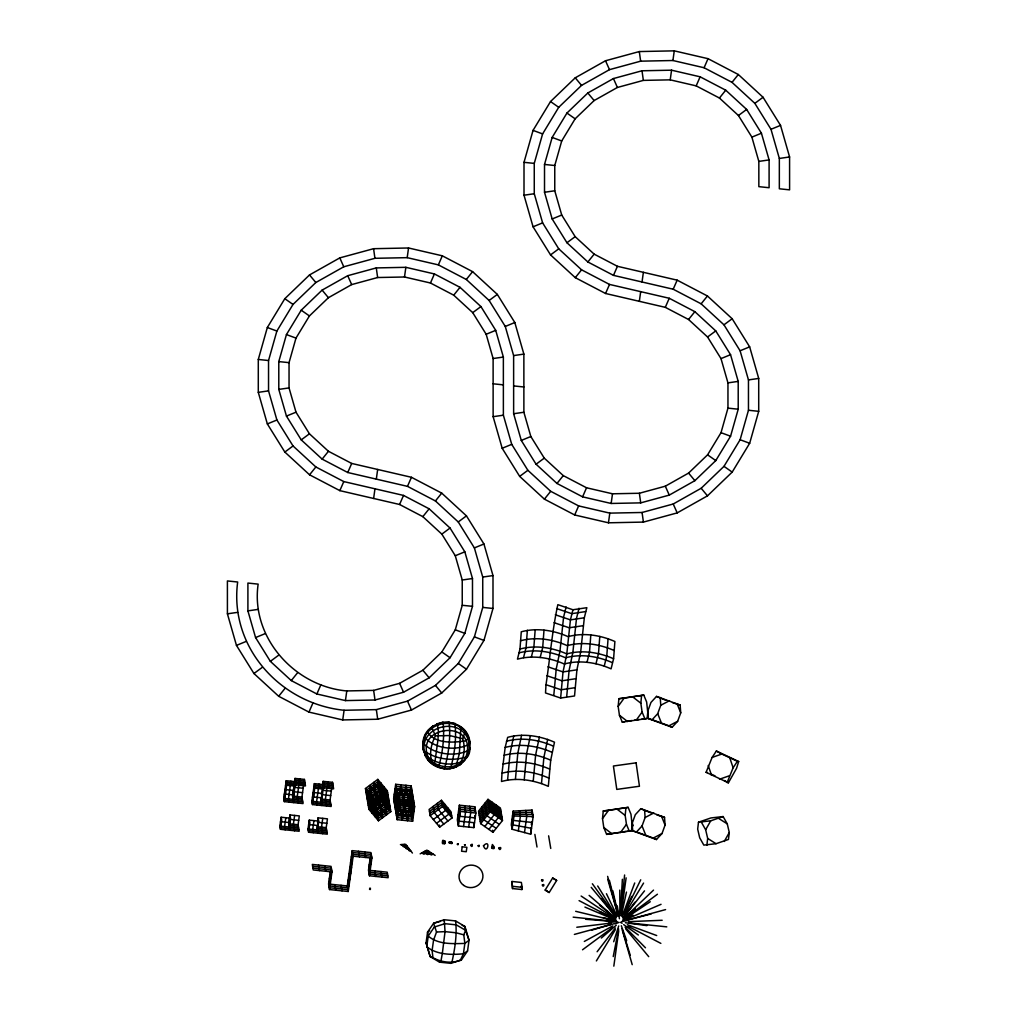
<?xml version="1.0" encoding="UTF-8"?>
<svg xmlns="http://www.w3.org/2000/svg" width="1017" height="1017" viewBox="0 0 1017 1017"><rect width="100%" height="100%" fill="white"/><g stroke="black" fill="none" stroke-linecap="round" stroke-linejoin="round"><path stroke-width="1.5" d="M423.504 740.961L423.059 748.779C425.437 766.64 471.176 771.776 469.867 747.838C473.286 713.705 418.521 714.417 423.059 748.779L425.729 756.165M620.459 913.469L622.379 879.298M501.991 773.225L501.508 781.488C516.954 777.255 533.849 779.95 548.316 786.344L550.706 760.207L554.481 742.194C540.002 735.799 523.107 733.117 507.674 737.338L505.157 747.444L501.991 773.225C517.437 768.992 534.319 771.674 548.799 778.069M507.597 779.975L509.987 753.839L513.75 735.825M519.979 649.049L521.276 631.799C536.722 627.565 553.617 630.248 568.083 636.642C583.529 632.409 600.424 635.104 614.891 641.498L613.594 658.762L611.077 668.855C596.61 662.461 579.715 659.766 564.27 663.999C549.803 657.605 532.908 654.923 517.462 659.156L519.979 649.049C535.425 644.816 552.307 647.511 566.787 653.906C582.232 649.672 599.115 652.367 613.594 658.762M515.416 779.403L517.806 753.279L521.568 735.266M524.225 779.848L526.615 753.711L530.391 735.711M533.213 781.259L535.603 755.122L539.366 737.109M546.002 684.695L545.519 692.958L560.634 698.043L574.529 695.971L576.919 669.834L580.682 651.821L584.33 617.777L586.847 607.683L572.94 609.755L557.837 604.67C552.066 631.061 550.083 657.999 546.002 684.695L561.104 689.78L575.012 687.708M541.502 783.484L543.892 757.347L547.654 739.346M553.807 695.196L556.21 669.059L559.973 651.058L563.609 617.001L566.126 606.907M560.634 698.043L563.024 671.919L566.787 653.906L570.435 619.861L572.94 609.755M566.711 696.531L569.1 670.394L572.863 652.393L576.512 618.349L579.016 608.242M460.841 762.725L460.726 764.25C448.942 773.263 429.988 768.458 424.661 754.347M527.365 630.273L526.056 647.537L523.552 657.63M535.184 629.714L533.874 646.977L531.37 657.071M543.993 630.159L542.697 647.422L540.18 657.516M590.801 635.002L589.504 652.266L586.987 662.359M599.788 636.413L598.479 653.677L595.975 663.77M608.077 638.638L606.78 655.901L604.263 665.995M602.509 818.621L603.259 810.981L628.137 807.358L630.972 814.248L632.803 830.902L656.461 839.546L662.016 833.52L665.067 825.105L664.521 817.325L640.85 808.68L635.307 814.706L632.256 823.122L631.493 830.762L606.628 834.385L603.78 827.495L602.509 818.621L608.497 810.371L628.137 807.358M618.158 706.37L618.908 698.717L643.786 695.094L646.634 701.997L648.452 718.638L672.11 727.295L677.665 721.269L680.716 712.853L680.17 705.073L656.512 696.416L650.956 702.442L647.905 710.858L647.155 718.498L622.277 722.121L619.429 715.231L618.158 706.37L624.158 698.12L643.786 695.094M629.307 831.22L626.459 824.329L625.175 815.456L625.938 807.816M644.956 718.955L642.108 712.065L640.837 703.205L641.587 695.552M620.904 912.605L624.603 875.001M698.488 822.206L697.675 829.122L699.683 837.792L703.828 845.102L716.044 843.703L728.464 839.457L729.278 832.542L727.269 823.872L723.125 816.562L710.908 817.948L698.488 822.206L710.718 820.821L723.125 816.562M706.853 845.343L707.679 838.428L705.658 829.758L701.514 822.448M289.82 830.279L288.714 823.783L289.947 814.948L299.303 815.914L298.083 824.749L299.176 831.245L280.45 829.313L279.904 826.058L281.137 817.236L290.493 818.202L289.26 827.024M293.671 802.604L292.578 796.095L295.044 778.437L304.401 779.416L301.935 797.074L303.041 803.57L284.315 801.625L283.768 798.383L286.222 780.725L304.947 782.658M281.417 818.85L280.183 827.685L298.909 829.618M280.45 829.313L281.684 820.477L281.137 817.236M284.315 801.625L286.781 783.967L286.222 780.725M285.815 817.719L284.582 826.541L285.141 829.796M290.226 816.575L288.993 825.397L298.35 826.376M293.125 799.349L295.591 781.692M294.625 815.431L293.392 824.266L294.498 830.762M317.673 820.808L318.079 817.859L327.436 818.838L326.215 827.66L327.309 834.169L308.583 832.224L308.037 828.969L309.27 820.147L318.626 821.113L317.393 829.948M331.707 788.213L330.067 799.985L331.173 806.481L312.448 804.549L311.901 801.294L314.355 783.637L333.08 785.582M309.537 821.774L308.316 830.597L327.029 832.542M308.583 832.224L309.816 823.401L309.27 820.147M312.448 804.549L314.914 786.891L314.355 783.637M313.948 820.63L312.715 829.452L313.261 832.707M318.423 788.531L316.579 801.777L317.126 805.032M322.758 784.298L323.164 781.361L332.534 782.327L333.627 788.823L314.914 786.891M317.736 823.91L318.359 819.486M321.804 805.515L320.978 800.633L321.601 796.222M321.804 794.747L322.211 791.811M321.258 802.26L323.724 784.603M322.758 818.354L321.525 827.177L322.631 833.686M327.029 787.73L325.389 799.502L326.482 805.998M332.127 785.264L332.534 782.327M342.729 719.934L344.089 710.273L376.354 709.624L407.512 701.133L435.454 685.394L458.273 663.478L474.392 636.884L482.744 607.403L482.732 577.059L474.38 547.909L458.247 521.963L435.429 500.961L407.486 486.355L347.75 472.511L322.147 459.125L301.235 439.878L286.451 416.093L278.798 389.397L278.785 361.594L286.438 334.58L301.223 310.198L322.122 290.112L347.725 275.696L376.277 267.916L405.847 267.318L434.412 273.942L460.015 287.328L480.927 306.575L495.711 330.347L503.364 357.056L503.377 415.203L511.729 444.353L527.874 470.299L550.693 491.3L578.635 505.907L609.806 513.127L642.07 512.479L673.229 504L701.171 488.262L723.99 466.345L740.122 439.738L748.461 410.258L748.461 379.913L740.096 350.776L723.964 324.817L701.145 303.829L673.203 289.222L613.48 275.365L587.864 261.979L566.952 242.745L552.167 218.96L544.515 192.264L544.515 164.449L552.155 137.435L566.939 113.065L587.839 92.979L613.442 78.551L642.007 70.783L671.563 70.186L700.128 76.809L725.731 90.195L746.643 109.429L761.428 133.214L769.094 159.923L769.094 187.725L758.847 186.658L758.835 161.398L751.881 137.13L738.444 115.518L719.439 98.039L696.175 85.873L670.216 79.847L643.354 80.394L617.408 87.462L594.131 100.556L575.139 118.811L561.715 140.969L554.761 165.517L554.761 190.776L561.727 215.045L575.164 236.656L594.157 254.148L617.433 266.301L677.157 280.158L707.438 295.985L732.164 318.741L749.656 346.861L758.707 378.438L758.707 411.326L749.669 443.272L732.189 472.104L707.476 495.851L677.195 512.899L643.418 522.09L608.458 522.802L574.681 514.971L544.4 499.144L519.674 476.388L502.182 448.268L493.131 416.678L493.118 358.531L486.164 334.262L472.727 312.651L453.722 295.172L430.458 283.006L404.499 276.993L377.638 277.527L351.679 284.595L328.415 297.701L309.422 315.944L295.985 338.102L289.044 362.649L289.044 387.922L295.998 412.19L309.435 433.801L328.44 451.281L351.704 463.447L411.44 477.291L441.721 493.118L466.447 515.873L483.939 543.993L492.991 575.584L492.991 608.458L483.952 640.405L466.472 669.237L441.747 692.984L411.478 710.044L377.701 719.235L342.729 719.934L308.965 712.103L278.683 696.276L253.945 673.521L236.465 645.401L227.414 613.823L227.401 580.936L237.66 582.004C229.092 647.219 280.336 703.662 344.089 710.273M345.437 700.599L346.784 690.937L373.646 690.39L399.592 683.335L422.869 670.228L441.861 651.973L455.285 629.815L462.239 605.28L462.239 580.008L455.273 555.74L441.836 534.128L422.843 516.649L399.567 504.483L339.843 490.639L309.562 474.799L284.836 452.057L267.344 423.924L258.293 392.346L258.293 359.459L267.331 327.525L284.811 298.693L309.524 274.933L339.805 257.886L373.582 248.695L408.542 247.983L442.319 255.814L472.6 271.641L497.326 294.396L514.818 322.529L523.869 354.107L523.882 412.254L530.836 436.522L544.273 458.133L563.278 475.613L586.542 487.779L612.501 493.792L639.362 493.258L665.321 486.19L688.585 473.083L707.578 454.841L721.015 432.683L727.956 408.135L727.956 382.875L721.002 358.607L707.565 336.996L688.56 319.503L665.296 307.337L605.56 293.493L575.279 277.666L550.553 254.911L533.061 226.791L524.009 195.213L524.009 162.326L533.048 130.379L550.528 101.547L575.253 77.8L605.522 60.753L639.299 51.562L674.271 50.85L708.035 58.681L738.317 74.508L763.055 97.263L780.535 125.383L789.586 156.961L789.599 189.848L779.34 188.793L779.34 158.449L770.988 129.299L754.843 103.353L732.024 82.352L704.082 67.745L672.911 60.511L640.646 61.173L609.488 69.652L581.546 85.39L558.727 107.306L542.608 133.913L534.256 163.394L534.268 193.739L542.62 222.876L558.753 248.834L581.571 269.823L609.514 284.429L669.25 298.273L694.853 311.66L715.765 330.906L730.549 354.691L738.202 381.388L738.215 409.203L730.562 436.217L715.777 460.587L694.878 480.672L669.275 495.101L640.723 502.868L611.153 503.466L582.588 496.843L556.985 483.456L536.073 464.222L521.289 440.437L513.636 413.728L513.623 355.581L505.271 326.444L489.126 300.485L466.307 279.484L438.365 264.878L407.194 257.657L374.93 258.305L343.771 266.785L315.829 282.523L293.01 304.439L276.878 331.046L268.539 360.526L268.539 390.871L276.904 420.008L293.036 445.967L315.855 466.968L343.797 481.575L403.52 495.419L429.136 508.805L450.048 528.039L464.833 551.824L472.485 578.533L472.485 606.335L464.845 633.349L450.061 657.732L429.161 677.818L403.558 692.234L374.993 700.001L345.437 700.599L316.872 693.988L291.269 680.589L270.357 661.355L255.572 637.57L247.906 610.874L247.906 583.059L258.153 584.127C250.424 637.239 294.574 686.437 346.784 690.937M373.62 498.47L374.968 488.796M376.315 479.134L377.663 469.46M404.499 276.993L405.847 267.318M407.194 257.657L408.542 247.983M370.048 870.412L387.21 872.192L388.138 877.709L369.425 875.777L371.879 858.119L370.951 852.589L352.225 850.644L353.153 856.174L348.234 891.489L329.508 889.557L331.974 871.9L331.033 866.37L312.321 864.425L313.249 869.955L331.974 871.9M348.234 891.489L347.293 885.96L352.225 850.644M369.578 888.261L370.519 888.273M369.514 889.379L370.455 889.481M393.643 798.866L395.677 784.298L411.122 785.899L414.644 806.697L412.61 821.266L397.164 819.664L393.643 798.866L409.101 800.455L412.61 821.266M397.164 819.664L399.198 805.095L395.677 784.298M409.101 800.455L411.122 785.899M461.476 959.832C452.374 963.874 441.543 962.4 432.95 957.709L432.098 950.539L433.547 940.178L436.522 932.017L433.636 923.245L444.238 919.737L455.578 920.919L464.947 926.487L469.04 940.28L467.553 950.971L461.476 959.832L450.887 963.341L439.535 962.158L430.166 956.59L426.072 942.81L427.572 932.106L433.636 923.245L440.45 921.364M442.586 840.881L442.37 842.966L444.76 843.195L444.798 841.148L444.912 841.834L442.916 841.631L442.649 843.513L444.645 843.716L445.052 841.135L442.586 840.881L443.743 840.551M442.916 840.347L442.649 843.513M442.942 841.275L443.005 840.449M443.272 840.894L443.374 841.123M443.221 843.004L443.921 843.08L443.31 843.487M449.209 842.14L451.815 842.241M452.107 843.449L449.374 843.068M449.87 843.284L451.739 843.474M451.51 842.216L449.463 842.025M452.006 842.432L452.184 843.36M459.366 805.197L457.332 819.766L458.387 826.007L473.833 827.609L475.867 813.041L474.812 806.799L459.366 805.197L460.421 811.439L458.387 826.007M457.688 821.85L459.722 807.282L475.168 808.884L474.825 811.312M458.044 823.935L460.065 809.367L475.524 810.956M457.294 844.517L458.235 844.618M457.408 843.729L458.336 843.818M463.536 826.541L465.57 811.973L464.515 805.731M468.684 827.075L470.718 812.507L469.663 806.265M474.481 809.227L474.812 806.799M473.82 823.096L473.833 827.609M474.507 818.24L474.837 815.812L475.193 817.897L459.748 816.295L458.692 810.053M513.153 811.146L511.309 824.393L512.136 829.262L530.683 834.22L533.15 816.562L532.056 810.066L513.153 811.146L513.979 816.015L512.136 829.262M511.589 826.007L513.432 812.774L532.412 812.227M511.856 827.635L513.712 814.388L532.781 814.401L532.374 817.337M518.314 830.914L520.373 816.206L519.458 810.778M512.009 881.472L512.517 888.553L521.886 889.532L522.191 887.32L521.365 882.438L512.009 881.472L512.517 888.553M524.505 832.567L526.755 816.384L525.751 810.422M531.637 813.003L532.056 810.066M530.938 827.647L530.683 834.22M531.344 824.698L531.751 821.761M608.458 522.802L609.806 513.127M611.153 503.466L612.501 493.792M639.337 301.324L640.685 291.663M642.032 281.989L643.38 272.327M670.216 79.847L671.563 70.186M672.911 60.511L674.271 50.85M613.823 966.15L618.743 930.835M621.209 913.177L626.129 877.862M613.238 956.565L618.628 928.915M491.758 847.644L492.381 844.517C498.711 852.093 486.762 846.792 494.02 847.314M469.867 747.838L467.871 755.351L463.332 761.415L459.938 764.682L459.099 764.403C450.442 768.56 439.547 767.212 431.856 761.58L428.691 760.932L427.737 759.305C434.399 767.415 445.916 770.962 455.781 767.021L459.353 753.661L460.841 727.511L459.137 726.074L464.248 729.888L468.278 736.473L469.434 749.86C455.832 757.423 433.534 754.69 423.059 742.982L425.068 735.456L429.606 729.392L433 726.138L433.839 726.418M621.273 916.025L626.459 892.087M706.09 772.297L712.103 757.449L716.362 751.016L738.685 761.53L736.562 768.305L728.414 782.798L706.09 772.297L707.4 772.5M727.117 782.594L733.13 767.759L737.389 761.313L738.685 761.53M613.683 941.729L618.717 925.953M648.452 718.638L652.164 719.705L657.707 713.68L660.758 705.264L660.224 697.484M632.803 830.902L636.515 831.97L642.058 825.944L645.109 817.528L644.562 809.748M622.925 914.207L634.722 882.985M460.192 960.531L463.409 953.781L464.858 943.42L463.777 934.839L465.595 930.301L464.947 926.487L462.176 925.368M436.547 725.21L437.323 723.684L438.441 731.426L437.958 740.045L435.073 760.767L433.801 764.746L432.098 763.309M339.843 490.639L343.797 481.575M347.75 472.511L351.704 463.447M430.458 283.006L434.412 273.942M438.365 264.878L442.319 255.814M308.965 712.103L312.918 703.039M316.872 693.988L320.825 684.924M399.567 504.483L403.52 495.419M407.486 486.355L411.44 477.291M605.56 293.493L609.514 284.429M613.48 275.365L617.433 266.301M696.175 85.873L700.128 76.809M704.082 67.745L708.035 58.681M574.681 514.971L578.635 505.907M582.588 496.843L586.542 487.779M665.296 307.337L669.25 298.273M673.203 289.222L677.157 280.158M622.328 916.876L631.76 896.358M624.12 913.571L640.723 879.819M459.099 764.403C464.858 757.334 465.29 747.139 462.684 738.698L449.616 735.545L435.441 735.876C431.399 743.618 429.047 753.063 431.856 761.58M705.658 829.758L710.718 820.821M724.231 841.479L729.278 832.542M462.684 738.698L465.189 731.515C454.485 718.371 431.259 721.778 424.661 737.35C434.539 748.843 456.328 751.321 469.434 744.126L469.867 742.041L467.21 734.643L464.934 733.054M465.201 758.542L468.278 753.47M596.369 960.938L615.26 929.792M624.692 914.219L643.57 883.074M545.176 890.04L552.651 877.976L556.655 880.468L549.18 892.519L545.176 890.04L546.993 891.197M636.108 720.316L642.108 712.065M620.459 832.58L626.459 824.329M622.951 918.046L634.888 902.244M597.119 951.747L615.399 927.949M624.883 915.783L644.511 890.867M309.562 474.799L315.855 466.968M322.147 459.125L328.44 451.281M453.722 295.172L460.015 287.328M466.307 279.484L472.6 271.641M575.279 277.666L581.571 269.823M587.864 261.979L594.157 254.148M719.439 98.039L725.731 90.195M732.024 82.352L738.317 74.508M278.683 696.276L284.976 688.433M291.269 680.589L297.561 672.758M422.843 516.649L429.136 508.805M435.429 500.961L441.721 493.118M544.4 499.144L550.693 491.3M556.985 483.456L563.278 475.613M688.56 319.503L694.853 311.66M701.145 303.829L707.438 295.985M488.02 799.337L478.537 811.146L480.647 823.63L493.003 832.3L502.487 820.49L500.377 808.007L488.02 799.337L490.13 811.82L502.487 820.49M478.88 813.231L488.363 801.409L500.733 810.079M479.236 815.303L488.719 803.494L501.076 812.163M479.592 817.388L489.075 805.578L501.432 814.248M479.935 819.473L489.419 807.651L501.788 816.32M480.291 821.545L489.774 809.735L502.131 818.405M480.647 823.63L490.13 811.82M484.766 826.516L494.249 814.706L492.139 802.222M488.885 829.414L498.368 817.592L496.258 805.108M443.209 920.766L444.238 919.737L445.039 931.636L442.344 953.387L440.92 961.179L439.535 962.158M450.887 963.341L451.917 962.311C454.866 948.836 457.205 934.687 455.578 920.919M464.909 760.233L459.938 764.682M626.688 915.631L653.524 890.117M601.339 938.043L616.251 925.216M623.052 919.368L635.345 908.842M284.836 452.057L293.036 445.967M301.235 439.878L309.435 433.801M472.727 312.651L480.927 306.575M489.126 300.485L497.326 294.396M550.553 254.911L558.753 248.834M566.952 242.745L575.164 236.656M738.444 115.518L746.643 109.429M754.843 103.353L763.055 97.263M253.945 673.521L262.157 667.444M270.357 661.355L278.556 655.266M441.836 534.128L450.048 528.039M458.247 521.963L466.447 515.873M519.674 476.388L527.874 470.299M536.073 464.222L544.273 458.133M707.565 336.996L715.765 330.906M723.964 324.817L732.164 318.741M365.434 788.544L377.803 779.378L387.286 790.806L390.808 811.617L378.438 820.783L368.955 809.354L365.434 788.544L374.93 799.985L378.438 820.783M374.93 799.985L387.286 790.806M368.955 809.354L381.311 800.188L377.803 779.378M441.492 800.29L429.123 809.456L430.178 815.698L439.675 827.126L452.031 817.96L450.976 811.719L441.492 800.29L442.548 806.532L452.031 817.96M429.479 811.541L441.836 802.362L451.319 813.803M429.835 813.613L442.192 804.447L451.675 815.876M430.178 815.698L442.548 806.532M433.344 819.511L445.7 810.333L444.645 804.104M436.509 823.325L448.866 814.147L447.811 807.905M582.525 949.789L612.488 927.568M627.464 916.444L657.427 894.223M429.632 930.708L427.572 932.106L428.233 936.047L426.746 946.751C436.865 954.785 451.078 955.014 463.409 953.781L467.553 950.971M626.04 917.957L650.27 901.736M455.781 767.021L455.502 765.737M420.148 853.848L426.873 850.123L435.123 855.399M584.317 941.45L612.844 925.89M433 726.138L432.098 728.083L435.441 735.876M660.758 705.264L669.466 700.726M652.164 719.705L668.97 725.807L677.665 721.269M645.109 817.528L653.804 812.977M636.515 831.97L653.308 838.072L662.016 833.52M622.595 920.639L633.082 915.173M628.188 918.465L661.05 904.316M533.061 226.791L542.62 222.876M552.167 218.96L561.727 215.045M751.881 137.13L761.428 133.214M770.988 129.299L780.535 125.383M267.344 423.924L276.904 420.008M286.451 416.093L295.998 412.19M486.164 334.262L495.711 330.347M505.271 326.444L514.818 322.529M502.182 448.268L511.729 444.353M521.289 440.437L530.836 436.522M721.002 358.607L730.549 354.691M740.096 350.776L749.656 346.861M236.465 645.401L246.012 641.485M255.572 637.57L265.119 633.655M455.273 555.74L464.833 551.824M474.38 547.909L483.939 543.993M437.157 723.799L443.031 722.134C444.721 737.083 442.598 752.758 438.607 767.212L433.433 764.009M442.42 722.362L449.082 721.981C450.798 737.401 448.7 753.673 444.493 768.585L443.844 768.827M449.895 768.687L450.518 768.445C454.637 754.042 456.633 738.215 454.942 723.367L448.446 722.235M615.082 923.881L618.997 922.381M432.276 728.388L428.017 730.587L427.737 732.265C434.984 744.088 454.141 742.804 466.218 740.694L467.909 738.787C458.489 716.451 420.339 726.469 424.203 750.826C435.759 759.305 452.387 761.441 465.939 757.004C479.071 717.138 408.796 725.108 430.407 761.619M712.103 757.449L721.828 754.042L737.389 761.313M719.515 779.225L729.24 775.818M591.551 930.161L614.293 923.639M574.376 934.42L610.848 924.491M629.091 919.521L665.576 909.592M626.205 920.398L651.134 913.94M520.462 640.786C535.895 636.553 552.79 639.248 567.27 645.642C582.703 641.409 599.598 644.092 614.077 650.486M518.759 652.952C534.205 648.719 551.1 651.414 565.566 657.808C581.012 653.575 597.907 656.257 612.374 662.652M506.453 741.24C521.886 737.007 538.781 739.702 553.261 746.097M505.157 747.444C520.59 743.211 537.485 745.893 551.964 752.288M503.898 755.351C519.344 751.118 536.239 753.813 550.706 760.207M502.818 764.225C518.25 759.991 535.145 762.686 549.625 769.081M622.277 722.121L624.476 721.663M606.628 834.385L626.256 831.372M621.667 921.656L628.43 920.245M627.425 721.218L631.849 720.532M524.009 195.213L534.268 193.739M544.515 192.264L554.761 190.776M758.835 161.398L769.094 159.923M779.34 158.449L789.586 156.961M258.293 392.346L268.539 390.871M278.798 389.397L289.044 387.922M493.118 358.531L503.364 357.056M513.623 355.581L523.869 354.107M493.131 416.678L503.377 415.203M513.636 413.728L523.882 412.254M727.956 382.875L738.202 381.388M748.461 379.913L758.707 378.438M227.414 613.823L237.66 612.348M247.906 610.874L258.165 609.386M462.239 580.008L472.485 578.533M482.732 577.059L492.991 575.584M634.748 720.112L639.045 719.515M576.792 927.25L611.331 923.055M618.908 698.717L624.158 698.12M641.905 719.108L647.155 718.498M603.259 810.981L608.497 810.371M627.565 831.22L631.493 830.762M585.627 611.586L571.732 613.658L556.617 608.573M584.33 617.777L570.435 619.861L555.32 614.777M583.072 625.697L569.177 627.769L554.062 622.684M576.919 669.834L563.024 671.919L547.909 666.834M575.838 678.708L561.931 680.793L546.828 675.708M400.431 844.644L405.669 844.339L412.419 853.047M436.522 932.017L445.039 931.636L456.036 932.78L463.777 934.839M628.417 921.656L662.169 920.271M608.408 921.885L617.662 921.987M513.979 816.015L533.15 816.562M585.779 919.292L613.137 921.466M524.009 162.326L534.256 163.394M544.515 164.449L554.761 165.517M258.293 359.459L268.539 360.526M278.785 361.594L289.044 362.649M493.118 383.803L503.377 384.858M513.623 385.926L523.882 386.981M727.956 408.135L738.215 409.203M748.461 410.258L758.707 411.326M462.239 605.28L472.485 606.335M482.744 607.403L492.991 608.458M304.68 781.031L295.311 780.064L292.845 797.722L302.214 798.688M323.444 782.976L332.813 783.954M303.791 783.827L294.421 782.861L294.968 786.103L285.612 785.137L286.158 788.391M305.227 784.285L286.502 782.353L284.035 800.01L302.761 801.943M333.36 787.196L314.634 785.264L312.168 802.922L330.894 804.867M286.781 783.967L305.494 785.912L304.401 779.416M303.168 788.239L293.811 787.272L294.358 790.527L285.002 789.548L285.548 792.802M331.3 791.15L321.944 790.184L322.491 793.438L313.122 792.472L313.681 795.714M302.558 792.65L293.188 791.684L293.748 794.938L284.379 793.959L284.925 797.214M321.321 794.595L330.69 795.574M399.198 805.095L414.644 806.697M460.421 811.439L475.867 813.041M321.868 797.849L312.511 796.883L313.058 800.125M292.578 796.095L301.935 797.074M320.711 799.019L330.067 799.985M320.978 800.633L330.347 801.612M283.768 798.383L302.494 800.315M311.901 801.294L330.614 803.239M474.519 822.753L459.074 821.151L458.019 814.909M298.693 820.338L289.337 819.359L289.883 822.613L280.527 821.647L281.073 824.889M317.469 822.283L326.826 823.249M318.016 825.524L308.647 824.558L309.206 827.813M288.714 823.783L298.083 824.749M326.215 827.66L316.846 826.694L317.952 833.19M317.126 828.321L326.482 829.287M279.904 826.058L298.629 828.003M308.037 828.969L326.762 830.914M353.153 856.174L371.879 858.119M512.835 886.354L522.191 887.32M312.626 866.268L331.351 868.213L328.885 885.871L347.611 887.803L352.53 852.488L371.256 854.433L368.802 872.09L387.515 874.035M312.944 868.111L331.656 870.056L329.203 887.714L347.916 889.646L352.848 854.331L371.574 856.276L369.107 873.934L387.833 875.879M330.131 884.193L347.293 885.96M573.168 917.156L610.607 921.033M629.332 922.978L666.783 926.856M532.323 822.448L513.369 820.439L512.543 815.558M625.366 922.724L646.939 925.623M531.51 828.334L512.746 824.851L511.92 819.969M575.673 911.308L611.115 919.864M603.106 917.626L616.594 921.122M680.17 705.073L672.491 702.62M662.042 816.613L664.521 817.325M656.842 814.871L660.808 816.257M533.048 130.379L542.608 133.913M552.155 137.435L561.715 140.969M721.015 432.683L730.562 436.217M740.122 439.738L749.669 443.272M267.331 327.525L276.878 331.046M286.438 334.58L295.985 338.102M455.285 629.815L464.845 633.349M474.392 636.884L483.952 640.405M627.324 924.707L656.702 935.538M665.957 700.293L656.512 696.416M645.261 810.638L651.566 813.028M432.95 957.709L430.166 956.59L426.072 942.81M584.928 907.088L612.971 919.025M711.188 774.179L714.989 775.869M668.97 725.807L672.11 727.295M640.85 808.68L644.003 810.155M653.308 838.072L656.461 839.546M455.527 724.218L457.93 725.452M599.979 911.74L615.971 919.953M579.08 900.63L611.802 917.728M628.15 926.284L660.859 943.382M716.362 751.016L721.828 754.042M724.32 780.535L728.414 782.798M620.395 922.266L622.112 923.309M554.468 879.146L552.663 878.002M554.824 879.298L556.63 880.442M547.349 891.35L549.18 892.519M718.892 818.583L727.269 823.872M707.679 838.428L716.044 843.703M581.139 896.041L612.209 916.813M550.528 101.547L558.727 107.306M566.939 113.065L575.139 118.811M707.578 454.841L715.777 460.587M723.99 466.345L732.189 472.104M284.811 298.693L293.01 304.439M301.223 310.198L309.422 315.944M441.861 651.973L450.061 657.732M458.273 663.478L466.472 669.237M499.322 824.418L486.965 815.748L484.855 803.265M496.169 828.359L483.8 819.689L481.689 807.206M623.65 924.606L638.358 935.004M632.739 696.912L640.837 703.205M619.429 715.231L627.527 721.511M617.09 809.176L625.175 815.456M603.78 827.495L611.865 833.775M599.522 905.13L615.882 918.631M589.123 895.392L613.798 916.686M449.4 843.118L449.209 842.089M625.074 927.161L645.477 947.793M575.253 77.8L581.546 85.39M587.839 92.979L594.131 100.556M688.585 473.083L694.878 480.672M701.171 488.262L707.476 495.851M309.524 274.933L315.829 282.523M322.122 290.112L328.415 297.701M422.869 670.228L429.161 677.818M435.454 685.394L441.747 692.984M591.233 887.358L614.23 915.071M625.722 928.941L648.719 956.654M447.912 821.011L438.429 809.583L437.361 803.341M443.793 824.075L434.297 812.647L433.242 806.405M381.311 800.188L390.808 811.617M601.784 898.812L616.34 917.372M592.364 883.773L614.446 914.359M597.704 886.01L615.514 914.804M606.437 893.727L617.268 916.355M605.522 60.753L609.488 69.652M613.442 78.551L617.408 87.462M665.321 486.19L669.275 495.101M673.229 504L677.195 512.899M339.805 257.886L343.771 266.785M347.725 275.696L351.679 284.595M399.592 683.335L403.558 692.234M407.512 701.133L411.478 710.044M677.017 703.599L680.716 712.853M657.707 713.68L661.406 722.934M661.368 815.85L665.067 825.105M642.058 825.944L645.757 835.199M632.256 823.122L633.311 825.766M621.311 925.737L626.675 940.661M729.786 757.945L733.13 767.759M708.213 765.509L711.557 775.323M622.023 928.635L630.222 955.179M607.746 879.362L617.535 913.482M622.417 930.53L632.205 964.65M607.632 876.387L617.51 912.885M609.386 880.366L617.853 913.673M612.755 890.676L618.527 915.732M617.23 905.753L619.429 918.758M548.621 835.834L550.756 848.445M534.866 834.41L537.001 847.021M521.263 885.871L521.886 889.532M492.648 830.215L493.003 832.3M457.968 843.779L457.675 844.466L457.777 843.767M444.645 842L444.645 843.716M442.802 840.945L442.84 842.33M439.319 825.054L439.675 827.126M380.968 871.544L381.896 877.074M374.726 870.895L375.654 876.425M371.065 864.005L370.124 858.475L368.485 870.247L369.425 875.777M369.311 864.361L370.239 869.891M364.709 851.941L365.637 857.471M370.188 888.642L370.035 889.023M369.997 888.629L369.845 889.011M358.467 851.293L359.395 856.822M351.399 856.53L352.34 862.06M350.585 862.416L351.513 867.946M349.759 868.302L350.7 873.832M348.945 874.188L349.873 879.718M348.119 880.074L349.06 885.604M327.855 781.844L328.949 788.34M341.064 885.324L341.992 890.841M323.164 781.361L324.27 787.857M322.834 787.4L323.101 789.027L313.745 788.048L314.291 791.302M319.046 784.12L319.592 787.374M334.822 884.676L335.75 890.193M331.148 877.785L330.22 872.255L328.58 884.027L329.508 889.557M329.394 878.141L330.334 883.671M318.079 817.859L318.626 821.113M324.792 865.721L325.732 871.251M318.55 865.073L319.491 870.603M300.816 785.429L299.723 778.92L297.256 796.578L298.362 803.087M295.044 778.437L296.138 784.946M291.459 784.463L290.913 781.209L288.447 798.866L288.993 802.121M289.947 814.948L290.493 818.202M639.299 51.562L640.646 61.173M642.007 70.783L643.354 80.394M639.362 493.258L640.723 502.868M642.07 512.479L643.418 522.09M373.582 248.695L374.93 258.305M376.277 267.916L377.638 277.527M373.646 690.39L374.993 700.001M376.354 709.624L377.701 719.235M619.785 890.091L619.938 915.618M396.033 786.37L393.999 800.938L409.444 802.54L411.478 787.972L396.033 786.37M396.388 788.455L394.354 803.023L409.8 804.625L411.834 790.056L396.388 788.455M396.732 790.54L394.698 805.095L410.156 806.697L412.177 792.129L396.732 790.54M397.088 792.612L395.054 807.18L410.499 808.782L412.533 794.213L397.088 792.612M397.444 794.697L395.41 809.265L410.855 810.867L412.889 796.298L397.444 794.697M397.787 796.781L395.766 811.337L411.211 812.939L413.233 798.37L397.787 796.781M398.143 798.853L396.109 813.422L411.554 815.024L413.588 800.455L398.143 798.853M398.499 800.938L396.465 815.507L411.91 817.109L413.944 802.54L398.499 800.938M400.825 784.832L398.791 799.387L402.312 820.198L404.346 805.629L400.825 784.832M398.842 803.01L396.821 817.579L412.266 819.181L414.288 804.612L398.842 803.01M405.974 785.366L403.94 799.921L407.461 820.732L409.495 806.163L405.974 785.366M462.201 846.818L461.578 851.229L466.256 851.725L466.879 847.301L462.201 846.818M471.074 845.648C472.091 848.254 473.108 843.614 471.074 845.648M471.202 844.758C472.219 847.377 473.197 842.737 471.202 844.758M478.13 845.775C479.147 848.381 480.164 843.729 478.13 845.775M483.469 845.775C487.219 855.793 491.097 837.97 483.469 845.775M464.515 844.733L465.176 844.974L464.515 844.733M498.864 848.089C499.767 852.475 502.703 845.432 498.864 848.089M541.54 880.137C542.264 883.646 544.616 878.014 541.54 880.137M542.366 885.006C543.091 888.527 545.443 882.883 542.366 885.006M434.284 927.059L428.233 936.047C437.996 944.653 452.603 943.763 464.858 943.42L469.04 940.28L465.595 930.301L456.252 924.86L444.899 923.678L434.284 927.059M378.146 781.463L365.789 790.629L375.273 802.057L387.642 792.891L378.146 781.463M378.502 783.535L366.145 792.713L375.629 804.142L387.986 794.976L378.502 783.535M380.955 783.192L368.599 792.357L372.12 813.168L384.477 803.989L380.955 783.192M378.858 785.62L366.489 794.786L375.985 806.227L388.341 797.048L378.858 785.62M379.201 787.705L366.845 796.87L376.328 808.299L388.697 799.133L379.201 787.705M379.557 789.777L367.201 798.955L376.684 810.384L389.041 801.218L379.557 789.777M384.121 787.005L371.764 796.171L375.286 816.969L387.642 807.803L384.121 787.005M379.913 791.862L367.557 801.027L377.04 812.469L389.397 803.29L379.913 791.862M380.256 793.946L367.9 803.112L377.383 814.541L389.753 805.375L380.256 793.946M380.612 796.019L368.256 805.197L377.739 816.626L390.096 807.46L380.612 796.019M380.968 798.103L368.612 807.269L378.095 818.71L390.452 809.532L380.968 798.103M428.932 851.445L423.886 854.229L421.826 852.92L433.064 854.077L431.373 855.017L425.182 851.051L428.932 851.445M430.992 852.754L427.636 854.623L423.504 851.979L430.992 852.754M636.083 762.839L613.416 766.004L616.785 789.408L639.451 786.243L636.083 762.839M407.347 846.513L403.431 846.741L401.74 844.568L410.728 850.873L409.419 850.949L404.359 844.415L407.347 846.513M409.037 848.687L406.431 848.839L403.05 844.491L409.037 848.687M410.448 790.743L395.003 789.154L398.524 809.952L413.97 811.553L410.448 790.743M409.775 795.599L394.329 794.01L397.838 814.808L413.296 816.409L409.775 795.599M383.167 793.87L373.684 782.429L377.193 803.239L386.689 814.668L383.167 793.87M379.049 796.921L369.565 785.493L373.074 806.29L382.57 817.732L379.049 796.921M463.714 885.426A11.962 11.212 -9.6 0 0 482.833 877.595A11.962 11.212 -9.6 0 0 466.409 866.077A11.962 11.212 -9.6 0 0 463.714 885.426"/></g></svg>
